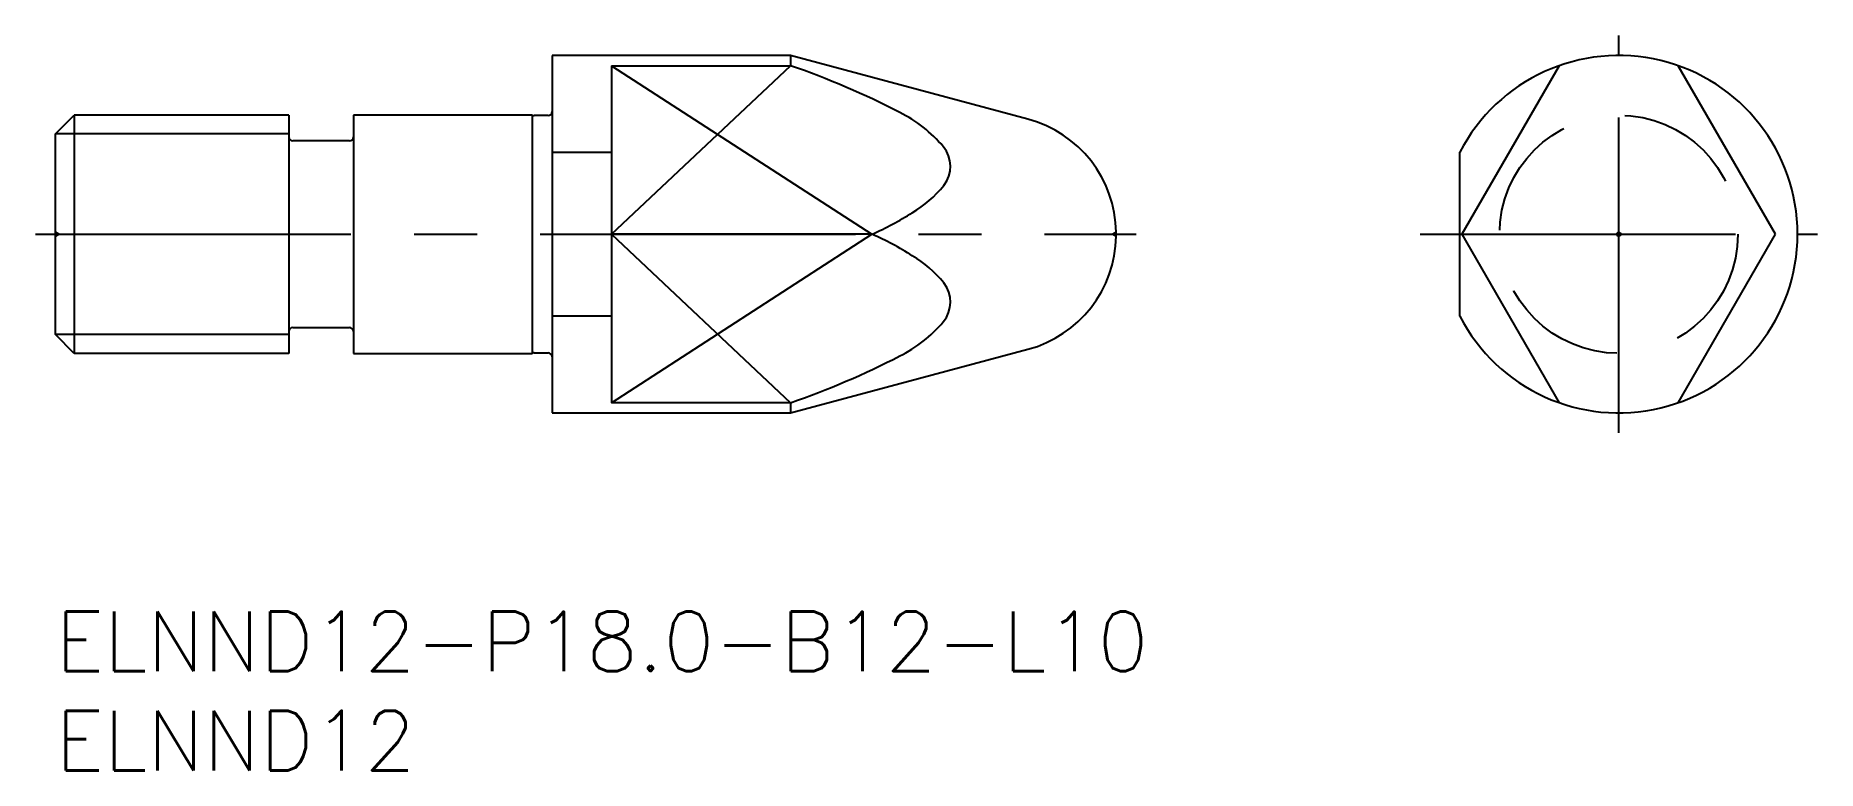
# Model space of a CAD drawing. Extents: x -1 to 88.7, y -8 to 29.
import ezdxf

# ---------------------------------------------------------------- set-up
doc = ezdxf.new("R2010")
doc.units = 0
doc.header["$LTSCALE"] = 0.5
doc.linetypes.add('CENTER', pattern=[50.8, 31.75, -6.35, 6.35, -6.35])
doc.linetypes.add('DASHED', pattern=[19.05, 12.7, -6.35])
for name, color, linetype in [('MSM_CENTER', 1, 'CENTER'), ('MSM_CONTINUOUS', 7, 'CONTINUOUS'), ('MSM_DASHED', 4, 'DASHED'), ('MSM_NARROW', 5, 'CONTINUOUS'), ('MSM_PART_NUMBER', 7, 'CONTINUOUS')]:
    doc.layers.add(name, color=color, linetype=linetype)
doc.styles.get("Standard").update_dxf_attribs({"font": 'txt.shx', "height": 1, "bigfont": 'bigfont.shx'})

# ---------------------------------------------------------------- blocks, each defined once
blk = doc.blocks.new('*U17')
at = {"layer": 'MSM_PART_NUMBER'}
blk.add_text('ELNND12-P18.0-B12-L10', height=3, dxfattribs=at).set_placement((0, -3))
blk = doc.blocks.new('*U18')
at = {"layer": 'MSM_PART_NUMBER'}
blk.add_text('ELNND12', height=3, dxfattribs=at).set_placement((0, -8))

msp = doc.modelspace()

# ---------------------------------------------------------------- linework, layer by layer
at = {"layer": 'MSM_CENTER'}
for p, q in [((78.706, 9), (78.706, 29)), ((-1, 19), (54.406, 19)), ((68.706, 19), (88.706, 19))]:
    msp.add_line(p, q, dxfattribs=at)
at = {"layer": 'MSM_CONTINUOUS'}
for p, q in [((25, 28), (25, 10)), ((37, 28), (25, 28)), ((37, 28), (37, 27.485)), ((48.959, 24.796), (37, 28)), ((28, 27.485), (37, 27.485)), ((28, 27.485), (28, 10.515)), ((75.706, 27.485), (70.807, 19)), ((86.605, 19), (81.706, 27.485)), ((0, 24.053), (0.947, 25)), ((11.75, 25), (0.947, 25)), ((0.947, 25), (0.947, 13)), ((11.75, 25), (11.75, 13)), ((15, 25), (15, 13)), ((24, 25), (15, 25)), ((24, 25), (24, 13)), ((24.8, 24.975), (24.097, 24.975)), ((0, 13.947), (0, 24.053)), ((14.8, 23.7), (11.95, 23.7)), ((25, 23.123), (28, 23.123)), ((70.706, 14.877), (70.706, 23.123)), ((41.109, 19), (28, 19)), ((53.405, 18.9), (53.405, 19.1)), ((70.807, 19), (75.706, 10.515)), ((81.706, 10.515), (86.605, 19)), ((28, 14.877), (25, 14.877)), ((0.947, 13), (0, 13.947)), ((11.95, 14.3), (14.8, 14.3)), ((11.75, 13), (0.947, 13)), ((15, 13), (24, 13)), ((24.097, 13.025), (24.8, 13.025)), ((37, 10), (48.959, 13.204)), ((25, 10), (37, 10)), ((37, 10.515), (28, 10.515)), ((37, 10.515), (37, 10))]:
    msp.add_line(p, q, dxfattribs=at)
msp.add_circle((78.706, 19), 0.0997, dxfattribs=at)
for centre, radius, start, end in [((78.706, 19), 9, 207.26604, 152.73396), ((23.575, -11.552), 41.282, 62.69679, 71.02147), ((24.8, 25.175), 0.2, 270, 0), ((39.439, 18.969), 6.885, 40.19427, 63.50579), ((24.097, 25.175), 0.2, 241.04498, 270), ((47.406, 19), 6, 0.95172, 75), ((11.95, 23.9), 0.2, 180, 270), ((14.8, 23.9), 0.2, 270, 0), ((43.516, 22.421), 1.543, 321.29698, 39.96723), ((40.247, 25.017), 5.717, 300.35261, 321.47455), ((34.277, 34.217), 16.681, 294.17853, 302.079), ((34.277, 3.783), 16.681, 57.921, 65.82147), ((47.406, 19), 6, 285, 359.04828), ((40.247, 12.983), 5.717, 38.52545, 59.64739), ((43.516, 15.579), 1.543, 320.03277, 38.70302), ((39.439, 19.031), 6.885, 296.49421, 319.80573), ((11.95, 14.1), 0.2, 90, 180), ((14.8, 14.1), 0.2, 0, 90), ((24.097, 12.825), 0.2, 90, 118.95502), ((24.8, 12.825), 0.2, 0, 90), ((23.575, 49.552), 41.282, 288.97853, 297.30321)]:
    msp.add_arc(centre, radius, start, end, dxfattribs=at)
at = {"layer": 'MSM_DASHED'}
for p, q in [((0.173, 19), (0, 19.1)), ((0, 18.9), (0.173, 19)), ((53.405, 19.1), (53.233, 19)), ((53.233, 19), (53.405, 18.9))]:
    msp.add_line(p, q, dxfattribs=at)
msp.add_circle((78.706, 19), 6, dxfattribs=at)
at = {"layer": 'MSM_NARROW'}
for p, q in [((28, 27.485), (41.109, 19)), ((28, 19), (37, 27.485)), ((11.75, 24.053), (0, 24.053)), ((28, 10.515), (41.109, 19)), ((28, 19), (37, 10.515)), ((11.75, 13.947), (0, 13.947))]:
    msp.add_line(p, q, dxfattribs=at)

# ---------------------------------------------------------------- block references
at = {"layer": 'MSM_CONTINUOUS'}
for name in ['*U17', '*U18']:
    msp.add_blockref(name, (0, 0), dxfattribs=at)

doc.saveas('drawing.dxf')
